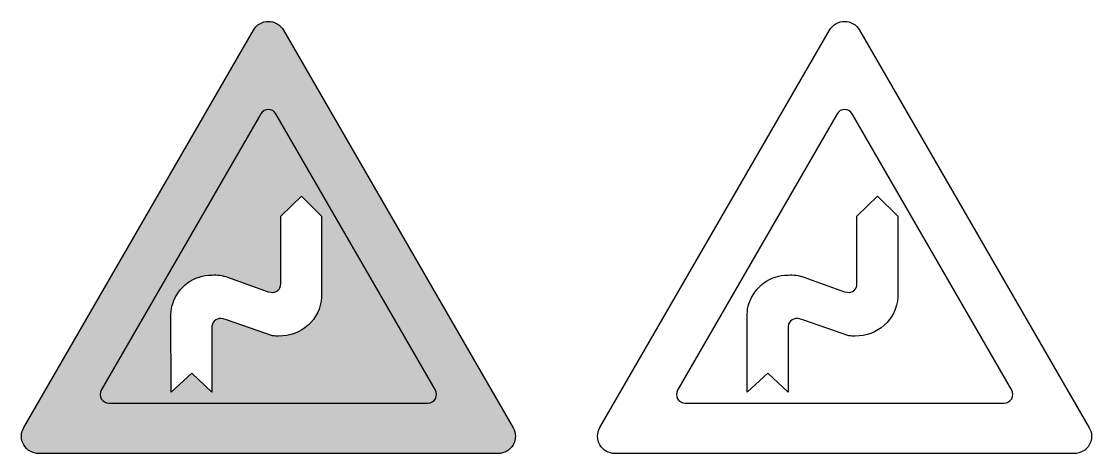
# Model space of a CAD drawing. Extents: x 643 to 1943, y 2 to 527.
import ezdxf

# ---------------------------------------------------------------- set-up
doc = ezdxf.new("R2010")
doc.units = 0
doc.header["$MEASUREMENT"] = 0

msp = doc.modelspace()

# ---------------------------------------------------------------- hatches: boundary and pattern name
h = msp.add_hatch(color=1)
edge = h.paths.add_edge_path()
edge.add_line((961.3874455284745, 516.495), (1240.383445528475, 33.26120000000003))
edge.add_arc((1222.171019726245, 22.76575215398166), 21.0201541167092, -89.9388727572329, 29.953966247393794, ccw=False)
edge.add_line((1222.193445528475, 1.74561), (664.1944455284747, 1.74756))
edge.add_arc((664.2133491726661, 22.76915312057481), 21.02160162011358, 150.0527142028835, 269.948476848, ccw=False)
edge.add_line((645.9984455284743, 33.2632), (924.9944455284744, 516.495))
edge.add_arc((943.1909455284745, 505.9677841203057), 21.02224741619433, 30.050656878707116, 149.9493431212929, ccw=False)
edge = h.paths.add_edge_path(flags=16)
edge.add_arc((1136.954134046366, 73.74178525814727), 10.60508934598251, 270.0503068552257, 389.9455535669114)
edge.add_line((1146.143445528475, 79.0356), (952.3724455284746, 414.667))
edge.add_arc((943.1929455284745, 409.3554854933661), 10.60544231063387, 30.05487035694194, 149.9451296430581)
edge.add_line((934.0134455284744, 414.667), (740.2364455284746, 79.03519999999997))
edge.add_arc((749.4254929572627, 73.74116549146771), 10.60497025106847, 150.0527054730836, 269.9457164577537)
edge.add_line((749.4154455284745, 63.1362), (1136.963445528474, 63.1367))
h = msp.add_hatch(color=7)
h.paths.add_polyline_path([(952.3724455284746, 414.667, 0.5767119999999999), (934.0134455284744, 414.667), (740.2364455284746, 79.0352, 0.5767280000000001), (749.4154455284745, 63.1362), (1136.963445528474, 63.1367, 0.576741), (1146.143445528475, 79.0356)])
h.paths.add_polyline_path([(955.5664455284746, 144.61, -0.03646219999999999), (948.7204455284746, 144.843, -0.100243), (948.3844455284745, 144.922), (893.5454455284774, 163.7539999999987), (888.1234455284743, 165.531, 0.4659459999999999), (874.6154455284745, 156.676), (874.6094455284747, 76.3398), (850.0884455284743, 99.29389999999991), (824.9104455284745, 76.33890000000001), (824.8784626201214, 171.233288496115, -0.08108223159862285), (826.9424455284743, 183.955, -0.324733), (874.6104455284744, 218.76, -0.109976), (893.6684455284744, 216.073), (942.9244455284748, 198.3649999999999), (946.4828518432845, 197.7492375116465, 0.4649064847439195), (958.1884429202273, 207.5934728330444), (958.1984455284746, 290.15), (983.2434455284744, 314.5919999999999), (1007.913445528474, 290.154), (1007.913445528475, 192.058, -0.405398)], flags=16)

# ---------------------------------------------------------------- linework, layer by layer
at = {"color": 1}
msp.add_lwpolyline([(961.3874455284745, 516.495), (1240.383445528475, 33.2612, -0.576727), (1222.193445528475, 1.74561), (664.1944455284747, 1.74756, -0.5767439999999999), (645.9984455284743, 33.2632), (924.9944455284744, 516.495, -0.576761)], format="xyb", close=True, dxfattribs=at)
for points in [[(1661.387445528474, 516.495), (1940.383445528475, 33.2612, -0.576727), (1922.193445528475, 1.74561), (1364.194445528475, 1.74756, -0.5767439999999999), (1345.998445528474, 33.2632), (1624.994445528474, 516.495, -0.576761)], [(1136.963445528474, 63.1367, 0.576741), (1146.143445528475, 79.0356), (952.3724455284746, 414.667, 0.576712), (934.0134455284744, 414.667), (740.2364455284746, 79.0352, 0.576728), (749.4154455284745, 63.1362)], [(1836.963445528474, 63.1367, 0.576741), (1846.143445528475, 79.0356), (1652.372445528475, 414.667, 0.576712), (1634.013445528474, 414.667), (1440.236445528475, 79.0352, 0.576728), (1449.415445528474, 63.1362)], [(983.2434455284745, 314.592), (1007.913445528475, 290.154), (1007.913445528475, 192.058, -0.405398), (955.5664455284746, 144.61, -0.03646219999999999), (948.7204455284746, 144.843, -0.100243), (948.3844455284745, 144.922), (893.5454455284744, 163.754), (888.1234455284743, 165.531, 0.465946), (874.6154455284745, 156.676), (874.6094455284747, 76.3398), (850.0884455284745, 99.2939), (824.9104455284746, 76.3389), (824.8784455284745, 171.284, -0.0807632), (826.9424455284743, 183.955, -0.324733), (874.6104455284744, 218.76, -0.109976), (893.6684455284744, 216.073), (942.9244455284745, 198.365), (946.4784455284744, 197.75, 0.465697), (958.1884455284744, 207.615), (958.1984455284746, 290.15)], [(1683.243445528474, 314.592), (1707.913445528475, 290.154), (1707.913445528475, 192.058, -0.405398), (1655.566445528475, 144.61, -0.03646219999999999), (1648.720445528475, 144.843, -0.100243), (1648.384445528475, 144.922), (1593.545445528474, 163.754), (1588.123445528474, 165.531, 0.465946), (1574.615445528475, 156.676), (1574.609445528475, 76.3398), (1550.088445528474, 99.2939), (1524.910445528475, 76.3389), (1524.878445528474, 171.284, -0.0807632), (1526.942445528474, 183.955, -0.324733), (1574.610445528474, 218.76, -0.109976), (1593.668445528474, 216.073), (1642.924445528475, 198.365), (1646.478445528474, 197.75, 0.465697), (1658.188445528474, 207.615), (1658.198445528475, 290.15)]]:
    msp.add_lwpolyline(points, format="xyb", close=True)

doc.saveas('drawing.dxf')
